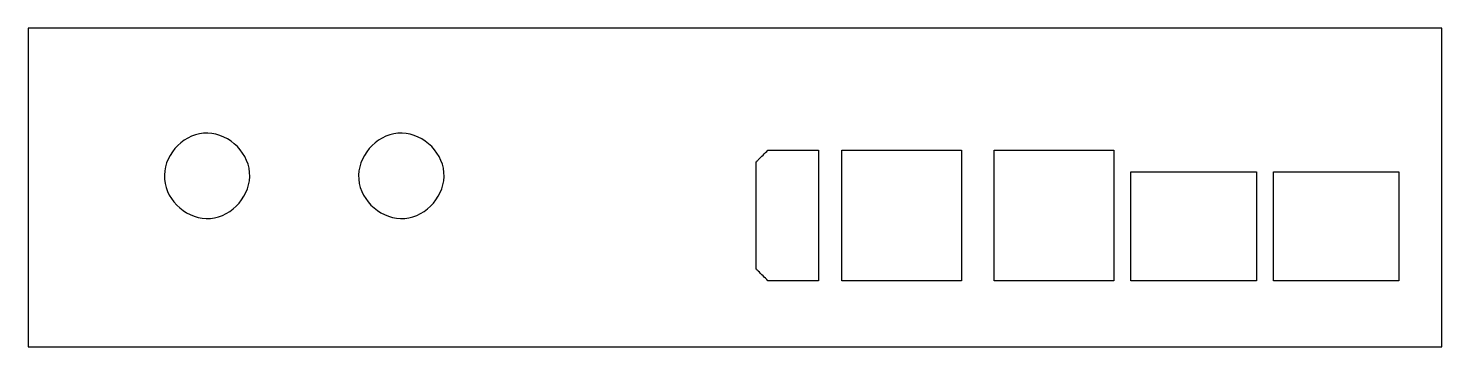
# Model space of a CAD drawing. Header units: millimetres. Extents: x -86 to 96, y 0 to 41.
import ezdxf

# ---------------------------------------------------------------- set-up
doc = ezdxf.new("R2010")
doc.units = ezdxf.units.MM

msp = doc.modelspace()

# ---------------------------------------------------------------- linework, layer by layer
at = {"color": 7, "linetype": 'Continuous', "lineweight": 25}
for points in [[(-86, 41), (-86, 27.33), (-86, 13.67), (-86, 0)], [(-9.43, 41), (-11.17, 41), (-12.42, 41), (-13.91, 41)], [(5.68, 41), (1.38, 41), (-3.65, 41), (-9.43, 41)], [(7.92, 41), (6.8, 41), (6.62, 41), (5.68, 41)], [(95.86, 0), (95.86, 13.67), (95.86, 27.33), (95.86, 41)], [(7.66, 23.8), (7.75, 23.89), (7.83, 23.97), (7.92, 24.06)], [(7.66, 10), (7.66, 14.6), (7.66, 19.2), (7.66, 23.8)], [(7.92, 24.06), (8.33, 24.47), (8.75, 24.89), (9.16, 25.3)], [(9.16, 25.3), (11.33, 25.3), (13.5, 25.3), (15.66, 25.3)], [(18.66, 8.5), (18.66, 13.09), (18.66, 18.69), (18.66, 25.3)], [(18.66, 25.3), (22.12, 25.3), (31.46, 25.3), (34.06, 25.3)], [(34.06, 25.3), (34.06, 19.7), (34.06, 14.1), (34.06, 8.5)], [(38.26, 8.5), (38.26, 14.1), (38.26, 19.7), (38.26, 25.3)], [(38.26, 25.3), (43.4, 25.3), (48.53, 25.3), (53.66, 25.3)], [(53.66, 25.3), (53.66, 19.7), (53.66, 14.1), (53.66, 8.5)], [(55.86, 22.5), (61.25, 22.5), (66.63, 22.5), (72.01, 22.5)], [(55.86, 8.5), (55.86, 13.17), (55.86, 17.83), (55.86, 22.5)], [(72.01, 22.5), (72.01, 17.83), (72.01, 13.17), (72.01, 8.5)], [(74.21, 8.5), (74.21, 13.17), (74.21, 17.83), (74.21, 22.5)], [(74.21, 22.5), (79.6, 22.5), (84.98, 22.5), (90.36, 22.5)], [(90.36, 22.5), (90.36, 17.83), (90.36, 13.17), (90.36, 8.5)], [(7.92, 9.74), (7.83, 9.83), (7.75, 9.92), (7.66, 10)], [(9.16, 8.5), (8.75, 8.91), (8.33, 9.33), (7.92, 9.74)], [(15.66, 8.5), (13.5, 8.5), (11.33, 8.5), (9.16, 8.5)], [(34.06, 8.5), (30.88, 8.5), (25.75, 8.5), (18.66, 8.5)], [(53.66, 8.5), (48.53, 8.5), (43.4, 8.5), (38.26, 8.5)], [(72.01, 8.5), (66.63, 8.5), (61.25, 8.5), (55.86, 8.5)], [(90.36, 8.5), (84.98, 8.5), (79.6, 8.5), (74.21, 8.5)], [(-13.91, 0), (-12.42, 0), (-10.92, 0), (-9.43, 0)], [(5.68, 0), (6.63, 0), (6.97, 0), (7.92, 0)]]:
    msp.add_open_spline(points, degree=3, dxfattribs=at)
for points, knots in [([(-13.91, 41), (-16.7, 41), (-21.73, 41), (-36.24, 41), (-44.95, 41), (-62.39, 41), (-76.28, 41), (-86, 41)], [0, 0, 0, 0, 0.25, 0.25, 0.5, 0.5, 1, 1, 1, 1]), ([(95.86, 41), (82.51, 41), (67.85, 41), (47.9, 41), (43.61, 41), (36.51, 41), (33.57, 41), (17.15, 41), (10.42, 41), (7.92, 41)], [0, 0, 0, 0, 0.5, 0.5, 0.625, 0.625, 0.75, 0.75, 1, 1, 1, 1]), ([(-68.48, 21.56), (-68.71, 24.43), (-66.32, 27.25), (-60.57, 27.71), (-57.75, 25.32), (-57.29, 19.57), (-59.68, 16.75), (-65.43, 16.29), (-68.25, 18.68), (-68.48, 21.56)], [0.25, 0.25, 0.25, 0.25, 0.5, 0.5, 0.75, 0.75, 1, 1, 1.25, 1.25, 1.25, 1.25]), ([(-43.48, 21.56), (-43.71, 24.43), (-41.32, 27.25), (-35.57, 27.71), (-32.75, 25.32), (-32.29, 19.57), (-34.68, 16.75), (-40.43, 16.29), (-43.25, 18.68), (-43.48, 21.56)], [0.25, 0.25, 0.25, 0.25, 0.5, 0.5, 0.75, 0.75, 1, 1, 1.25, 1.25, 1.25, 1.25]), ([(15.66, 25.3), (15.66, 20.94), (15.66, 19.7), (15.66, 14.1), (15.66, 11.3), (15.66, 8.5)], [0, 0, 0, 0, 0.5, 0.5, 1, 1, 1, 1]), ([(-86, 0), (-73.04, 0), (-61.02, 0), (-48.57, 0), (-44.98, 0), (-40.39, 0), (-33.91, 0), (-21.56, 0), (-15.71, 0), (-13.91, 0)], [0, 0, 0, 0, 0.5, 0.5, 0.5625, 0.5625, 0.625, 0.75, 1, 1, 1, 1]), ([(-9.43, 0), (-6.88, 0), (-4.36, 0), (0.61, 0), (4.7, 0), (5.68, 0)], [0, 0, 0, 0, 0.5, 0.5, 1, 1, 1, 1]), ([(7.92, 0), (9.55, 0), (15.93, 0), (38.18, 0), (44.56, 0), (66.55, 0), (82.4, 0), (95.86, 0)], [0, 0, 0, 0, 0.25, 0.25, 0.5, 0.5, 1, 1, 1, 1])]:
    msp.add_open_spline(points, degree=3, knots=knots, dxfattribs=at)

doc.saveas('drawing.dxf')
